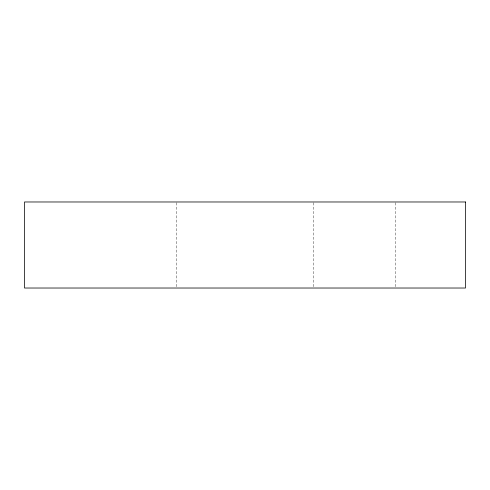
<?xml version="1.0" encoding="UTF-8"?>
<svg xmlns="http://www.w3.org/2000/svg" width="490" height="490" viewBox="0 0 490 490"><rect width="100%" height="100%" fill="white"/><g stroke="black" fill="none" stroke-linecap="round" stroke-linejoin="round"><path stroke-width="0.37" stroke-dasharray="2.45 1.84" d="M395.583 202.738L395.583 287.263M313.318 202.738L313.318 287.263M176.682 202.738L176.682 287.263"/><path stroke-width="0.73" d="M465.5 201.978L24.5 201.978L24.5 288.022L465.5 288.022L465.5 201.978"/></g></svg>
